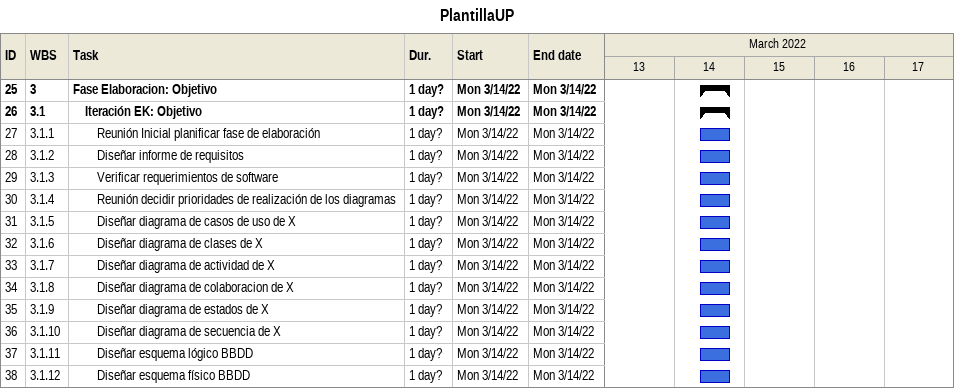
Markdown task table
PlantillaUP

| ID | WBS | Task | Duration | Start | Finish |
|---|---|---|---|---|---|
| 25 | 3 | **Fase Elaboracion: Objetivo** | 1d? | 2022-03-14 | 2022-03-14 |
| 26 | 3.1 | **Iteración EK: Objetivo** | 1d? | 2022-03-14 | 2022-03-14 |
| 27 | 3.1.1 | Reunión Inicial planificar fase de elaboración | 1d? | 2022-03-14 | 2022-03-14 |
| 28 | 3.1.2 | Diseñar informe de requisitos | 1d? | 2022-03-14 | 2022-03-14 |
| 29 | 3.1.3 | Verificar requerimientos de software | 1d? | 2022-03-14 | 2022-03-14 |
| 30 | 3.1.4 | Reunión decidir prioridades de realización de los diagramas | 1d? | 2022-03-14 | 2022-03-14 |
| 31 | 3.1.5 | Diseñar diagrama de casos de uso de X | 1d? | 2022-03-14 | 2022-03-14 |
| 32 | 3.1.6 | Diseñar diagrama de clases de X | 1d? | 2022-03-14 | 2022-03-14 |
| 33 | 3.1.7 | Diseñar diagrama de actividad de X | 1d? | 2022-03-14 | 2022-03-14 |
| 34 | 3.1.8 | Diseñar diagrama de colaboracion de X | 1d? | 2022-03-14 | 2022-03-14 |
| 35 | 3.1.9 | Diseñar diagrama de estados de X | 1d? | 2022-03-14 | 2022-03-14 |
| 36 | 3.1.10 | Diseñar diagrama de secuencia de X | 1d? | 2022-03-14 | 2022-03-14 |
| 37 | 3.1.11 | Diseñar esquema lógico BBDD | 1d? | 2022-03-14 | 2022-03-14 |
| 38 | 3.1.12 | Diseñar esquema físico BBDD | 1d? | 2022-03-14 | 2022-03-14 |
